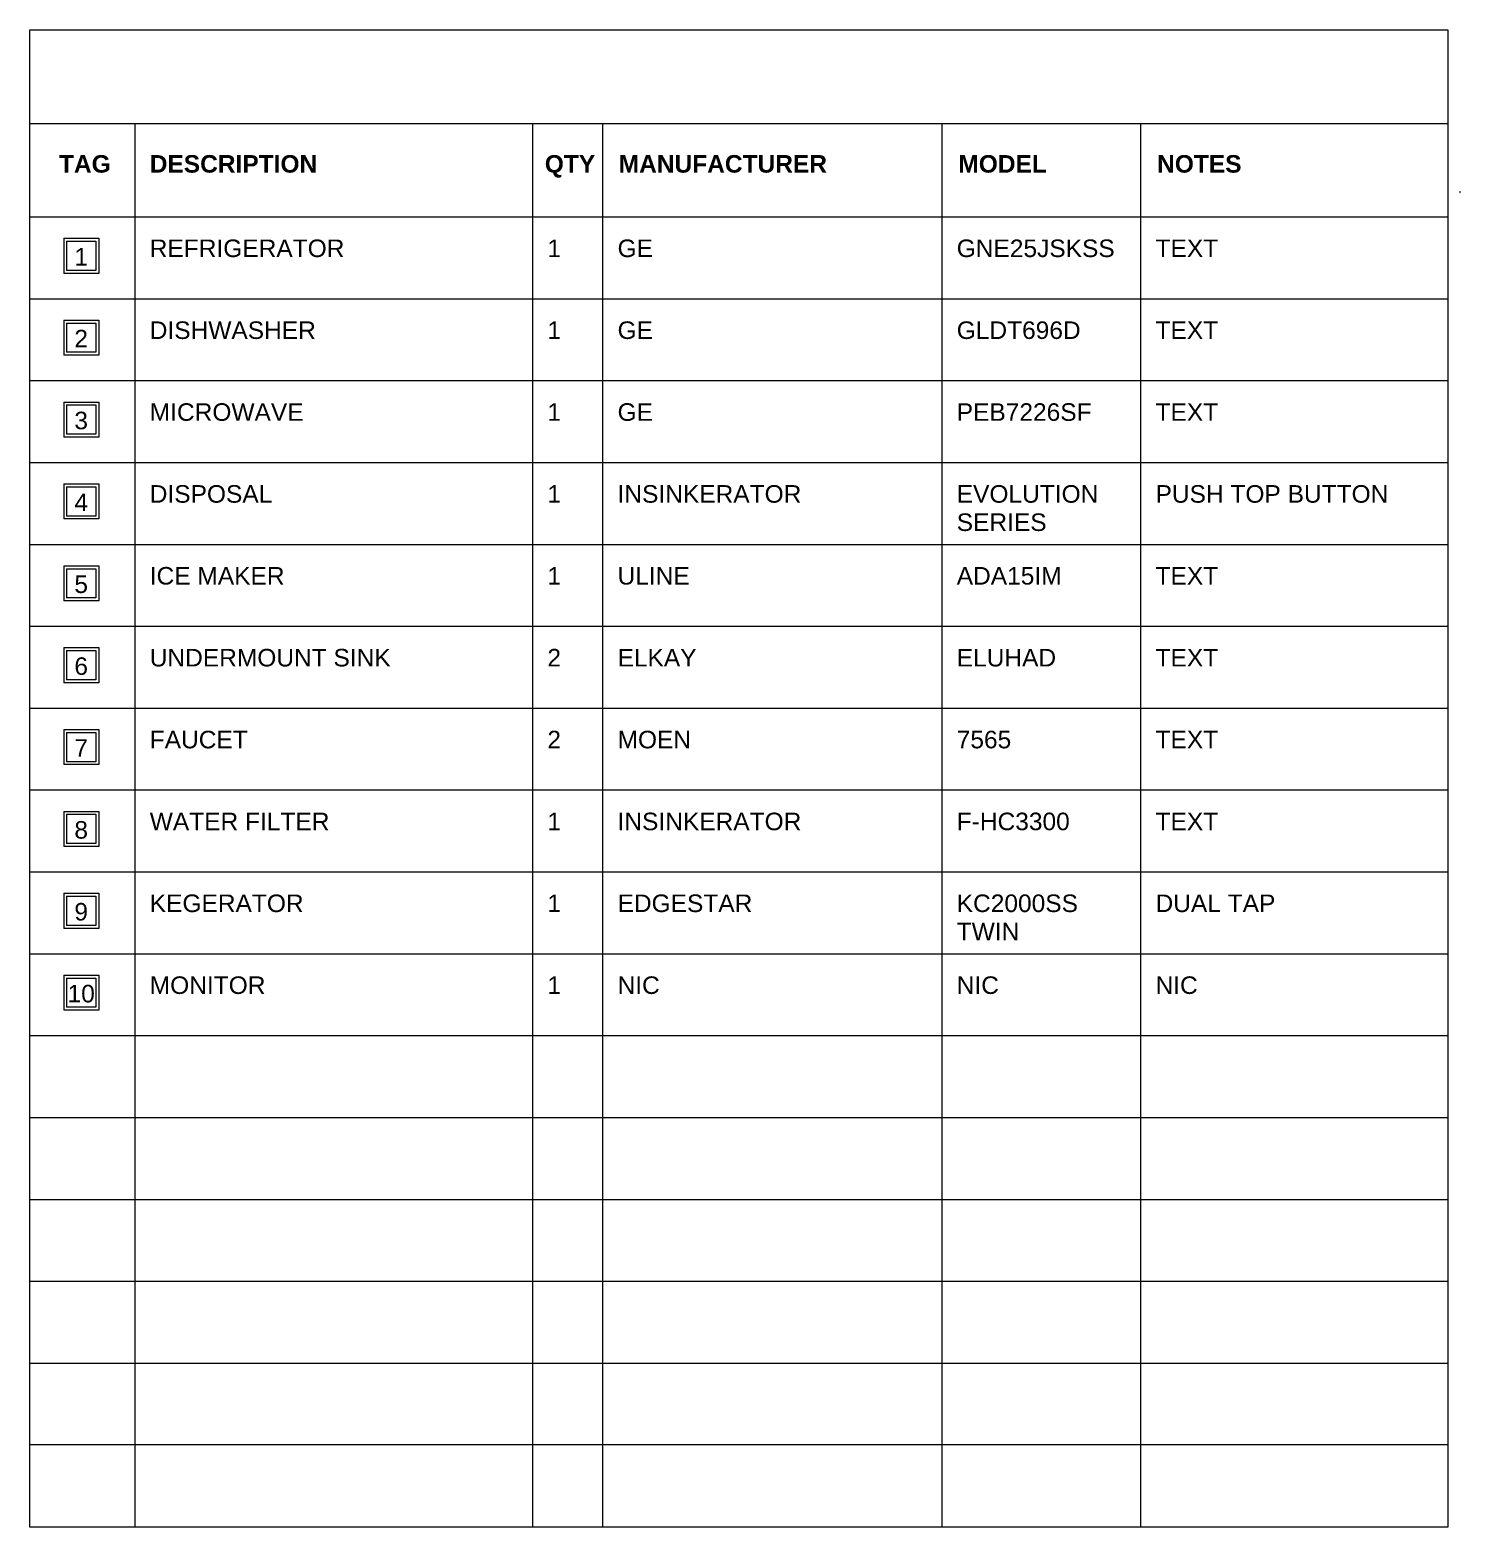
# Model space of a CAD drawing. Header units: inches. Extents: x 1 to 4284, y -575 to 745.
# Drawn here: x 3549 to 4284, y -575 to 193 of the extents above; entities that cross this region are included whole.
import ezdxf

# ---------------------------------------------------------------- set-up
doc = ezdxf.new("R2010")
doc.units = ezdxf.units.IN
doc.header["$MEASUREMENT"] = 0
for name, color, linetype, lineweight in [('A-ANNO-NOTE', 131, 'Continuous', 20), ('A-DETL-THIN', 151, 'Continuous', 9), ('G-ANNO-TEXT', 231, 'Continuous', 9)]:
    doc.layers.add(name, color=color, linetype=linetype, lineweight=lineweight)
doc.styles.add('Arial', font='arial.ttf', dxfattribs={"height": 9})
doc.styles.add('Arial_1', font='arial.ttf', dxfattribs={"height": 0.09375})
doc.styles.add('Arial_B', font='arialbd.ttf', dxfattribs={"height": 9})

# ---------------------------------------------------------------- blocks, each defined once
blk = doc.blocks.new('FORM Equipment_Fixture Tag - Square-214315-_A1006 - Equipment Legend')
at = {"layer": 'A-ANNO-NOTE'}
for p, q in [((18.79, 86.38), (36.79, 86.38)), ((18.79, 86.38), (36.79, 86.38)), ((18.79, 86.38), (36.79, 86.38)), ((18.79, 86.38), (18.79, 68.38)), ((20.29, 84.88), (20.29, 69.88)), ((20.29, 84.88), (35.29, 84.88)), ((35.29, 84.88), (35.29, 69.88)), ((36.79, 86.38), (36.79, 68.38)), ((35.29, 69.88), (20.29, 69.88)), ((36.79, 68.38), (18.79, 68.38))]:
    blk.add_line(p, q, dxfattribs=at)
blk = doc.blocks.new('FORM Keynote Tag - Default w_arrow-62346-_A1006 - Tel_Data_Elec Plan Keynotes')
at = {"layer": 'A-ANNO-NOTE'}
for p, q in [((41.36, 110.46), (41.3, 110.36)), ((41.3, 110.36), (41.36, 110.27)), ((41.36, 110.46), (41.46, 110.46)), ((41.36, 110.27), (41.46, 110.27)), ((41.52, 110.36), (41.46, 110.46)), ((41.46, 110.27), (41.52, 110.36))]:
    blk.add_line(p, q, dxfattribs=at)

msp = doc.modelspace()

# ---------------------------------------------------------------- linework, layer by layer
at = {"layer": 'A-DETL-THIN'}
for p, q in [((3549.37, 193.26), (4276.87, 193.26)), ((3549.37, -574.74), (3549.37, 193.26)), ((4276.87, 193.26), (4276.87, -574.74)), ((3549.37, 145.26), (4276.87, 145.26)), ((3603.37, -574.74), (3603.37, 145.26)), ((3807.37, -574.74), (3807.37, 145.26)), ((3843.37, -574.74), (3843.37, 145.26)), ((4017.37, -574.74), (4017.37, 145.26)), ((4119.37, -574.74), (4119.37, 145.26)), ((3549.37, 97.36), (4276.87, 97.36)), ((3549.37, 55.36), (4276.87, 55.36)), ((3549.37, 13.36), (4276.87, 13.36)), ((3549.37, -28.64), (4276.87, -28.64)), ((3549.37, -70.64), (4276.87, -70.64)), ((3549.37, -112.64), (4276.87, -112.64)), ((3549.37, -154.64), (4276.87, -154.64)), ((3549.37, -196.64), (4276.87, -196.64)), ((3549.37, -238.64), (4276.87, -238.64)), ((3549.37, -280.64), (4276.87, -280.64)), ((3549.37, -322.64), (4276.87, -322.64)), ((3549.37, -364.64), (4276.87, -364.64)), ((3549.37, -406.64), (4276.87, -406.64)), ((3549.37, -448.64), (4276.87, -448.64)), ((3549.37, -490.64), (4276.87, -490.64)), ((3549.37, -490.64), (4276.87, -490.64)), ((4276.87, -532.64), (3549.37, -532.64)), ((4276.87, -574.74), (3549.37, -574.74))]:
    msp.add_line(p, q, dxfattribs=at)

# ---------------------------------------------------------------- block references
at = {"layer": 'A-ANNO-NOTE'}
for name, p in [('FORM Keynote Tag - Default w_arrow-62346-_A1006 - Tel_Data_Elec Plan Keynotes', (4241.64, 0)), ('FORM Keynote Tag - Default w_arrow-62346-_A1006 - Tel_Data_Elec Plan Keynotes', (4241.64, -0.36)), ('FORM Equipment_Fixture Tag - Square-214315-_A1006 - Equipment Legend', (3547.9, 0)), ('FORM Equipment_Fixture Tag - Square-214315-_A1006 - Equipment Legend', (3547.9, -42)), ('FORM Equipment_Fixture Tag - Square-214315-_A1006 - Equipment Legend', (3547.9, -84)), ('FORM Equipment_Fixture Tag - Square-214315-_A1006 - Equipment Legend', (3547.9, -126)), ('FORM Equipment_Fixture Tag - Square-214315-_A1006 - Equipment Legend', (3547.9, -168)), ('FORM Equipment_Fixture Tag - Square-214315-_A1006 - Equipment Legend', (3547.9, -210)), ('FORM Equipment_Fixture Tag - Square-214315-_A1006 - Equipment Legend', (3547.9, -252)), ('FORM Equipment_Fixture Tag - Square-214315-_A1006 - Equipment Legend', (3547.9, -294)), ('FORM Equipment_Fixture Tag - Square-214315-_A1006 - Equipment Legend', (3547.9, -336)), ('FORM Equipment_Fixture Tag - Square-214315-_A1006 - Equipment Legend', (3547.9, -378))]:
    msp.add_blockref(name, p, dxfattribs=at)

# ---------------------------------------------------------------- texts
at = {"layer": 'A-ANNO-NOTE', "lineweight": 9, "attachment_point": 1}
for s, insert, char_height, width, style in [('1', (4283.01, 110.41), 0.0937, 0.0884, 'Arial_1'), ('2', (4283.01, 110.05), 0.0937, 0.0884, 'Arial_1'), ('1', (3572.17, 81.41), 9, 8.484, 'Arial'), ('2', (3572.17, 39.41), 9, 8.484, 'Arial'), ('3', (3572.17, -2.59), 9, 8.484, 'Arial'), ('4', (3572.17, -44.59), 9, 8.484, 'Arial'), ('5', (3572.17, -86.59), 9, 8.484, 'Arial'), ('6', (3572.17, -128.59), 9, 8.484, 'Arial'), ('7', (3572.17, -170.59), 9, 8.484, 'Arial'), ('8', (3572.17, -212.59), 9, 8.484, 'Arial'), ('9', (3572.17, -254.59), 9, 8.484, 'Arial'), ('10', (3568.68, -296.59), 9, 16.968, 'Arial')]:
    msp.add_mtext(s, dxfattribs=dict(at, insert=insert, char_height=char_height, width=width, style=style))
at = {"layer": 'G-ANNO-TEXT', "color": 7, "attachment_point": 1}
for s, insert, char_height, width, style in [('TAG', (3564.27, 129.06), 9, 32.421, 'Arial_B'), ('DESCRIPTION', (3610.84, 129.06), 9, 105.444, 'Arial_B'), ('QTY', (3813.51, 129.06), 9, 31.815, 'Arial_B'), ('MANUFACTURER', (3851.43, 129.06), 9, 130.896, 'Arial_B'), ('MODEL', (4025.69, 129.06), 9, 56.055, 'Arial_B'), ('NOTES', (4127.65, 129.06), 9, 53.631, 'Arial_B'), ('TEXT', (4283.25, 110.41), 0.0937, 0.4072, 'Arial_1'), ('TEXT', (4283.25, 110.05), 0.0937, 0.4072, 'Arial_1'), ('REFRIGERATOR', (3610.84, 85.74), 9, 122.715, 'Arial'), ('1', (3814.84, 85.74), 9, 8.484, 'Arial'), ('GE', (3850.84, 85.74), 9, 22.422, 'Arial'), ('GNE25JSKSS', (4024.84, 85.74), 9, 99.687, 'Arial'), ('TEXT', (4126.84, 85.74), 9, 39.087, 'Arial'), ('DISHWASHER', (3610.84, 43.74), 9, 105.141, 'Arial'), ('1', (3814.84, 43.74), 9, 8.484, 'Arial'), ('GE', (3850.84, 43.74), 9, 22.422, 'Arial'), ('GLDT696D', (4024.84, 43.74), 9, 77.871, 'Arial'), ('TEXT', (4126.84, 43.74), 9, 39.087, 'Arial'), ('MICROWAVE', (3610.84, 1.74), 9, 97.566, 'Arial'), ('1', (3814.84, 1.74), 9, 8.484, 'Arial'), ('GE', (3850.84, 1.74), 9, 22.422, 'Arial'), ('PEB7226SF', (4024.84, 1.74), 9, 84.537, 'Arial'), ('TEXT', (4126.84, 1.74), 9, 39.087, 'Arial'), ('DISPOSAL', (3610.84, -40.26), 9, 76.962, 'Arial'), ('1', (3814.84, -40.26), 9, 8.484, 'Arial'), ('INSINKERATOR', (3850.84, -40.26), 9, 115.443, 'Arial'), ('EVOLUTION ', (4024.84, -40.26), 9, 93.324, 'Arial'), ('PUSH TOP BUTTON', (4126.84, -40.26), 9, 146.955, 'Arial'), ('SERIES', (4024.84, -54.76), 9, 56.358, 'Arial'), ('ICE MAKER', (3610.84, -82.26), 9, 84.84, 'Arial'), ('1', (3814.84, -82.26), 9, 8.484, 'Arial'), ('ULINE', (3850.84, -82.26), 9, 45.147, 'Arial'), ('ADA15IM', (4024.84, -82.26), 9, 65.751, 'Arial'), ('TEXT', (4126.84, -82.26), 9, 39.087, 'Arial'), ('UNDERMOUNT SINK', (3610.84, -124.26), 9, 152.106, 'Arial'), ('2', (3814.84, -124.26), 9, 8.484, 'Arial'), ('ELKAY', (3850.84, -124.26), 9, 49.389, 'Arial'), ('ELUHAD', (4024.84, -124.26), 9, 62.721, 'Arial'), ('TEXT', (4126.84, -124.26), 9, 39.087, 'Arial'), ('FAUCET', (3610.84, -166.26), 9, 61.812, 'Arial'), ('2', (3814.84, -166.26), 9, 8.484, 'Arial'), ('MOEN', (3850.84, -166.26), 9, 46.662, 'Arial'), ('7565', (4024.84, -166.26), 9, 33.936, 'Arial'), ('TEXT', (4126.84, -166.26), 9, 39.087, 'Arial'), ('WATER FILTER', (3610.84, -208.26), 9, 113.322, 'Arial'), ('1', (3814.84, -208.26), 9, 8.484, 'Arial'), ('INSINKERATOR', (3850.84, -208.26), 9, 115.443, 'Arial'), ('F-HC3300', (4024.84, -208.26), 9, 70.902, 'Arial'), ('TEXT', (4126.84, -208.26), 9, 39.087, 'Arial'), ('KEGERATOR', (3610.84, -250.26), 9, 97.263, 'Arial'), ('1', (3814.84, -250.26), 9, 8.484, 'Arial'), ('EDGESTAR', (3850.84, -250.26), 9, 85.143, 'Arial'), ('KC2000SS', (4024.84, -250.26), 9, 76.053, 'Arial'), ('DUAL TAP ', (4126.84, -250.26), 9, 79.689, 'Arial'), ('TWIN', (4024.84, -264.76), 9, 39.693, 'Arial'), ('MONITOR', (3610.84, -292.26), 9, 73.023, 'Arial'), ('1', (3814.84, -292.26), 9, 8.484, 'Arial'), ('NIC', (3850.84, -292.26), 9, 26.361, 'Arial'), ('NIC', (4024.84, -292.26), 9, 26.361, 'Arial'), ('NIC', (4126.84, -292.26), 9, 26.361, 'Arial')]:
    msp.add_mtext(s, dxfattribs=dict(at, insert=insert, char_height=char_height, width=width, style=style))

doc.saveas('drawing.dxf')
